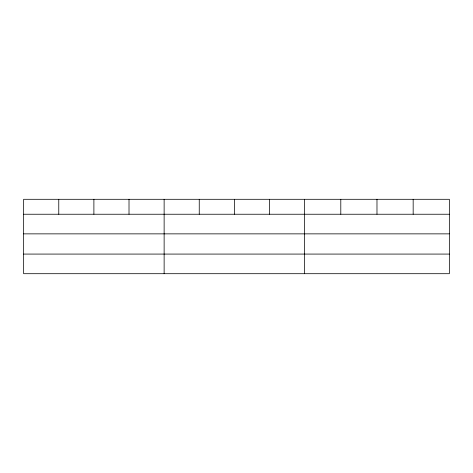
<?xml version="1.0" encoding="UTF-8"?>
<svg xmlns="http://www.w3.org/2000/svg" width="473" height="473" viewBox="0 0 473 473"><rect width="100%" height="100%" fill="white"/><g stroke="black" fill="none" stroke-linecap="round" stroke-linejoin="round"><path stroke-width="0.71" d="M449.35 233.863L449.35 199.299L23.65 199.299L23.65 273.701L449.35 273.701L449.35 233.863L23.65 233.863M23.65 214.239L449.35 214.239M23.65 254.078L449.35 254.078M413.166 199.299L413.166 214.239M376.981 199.299L376.981 214.239M340.797 199.299L340.797 214.239M304.612 199.299L304.612 273.701M269.492 199.299L269.492 214.239M234.371 199.299L234.371 214.239M199.251 199.299L199.251 214.239M164.131 199.299L164.131 273.701M129.011 199.299L129.011 214.239M93.891 199.299L93.891 214.239M58.77 199.299L58.77 214.239"/></g></svg>
